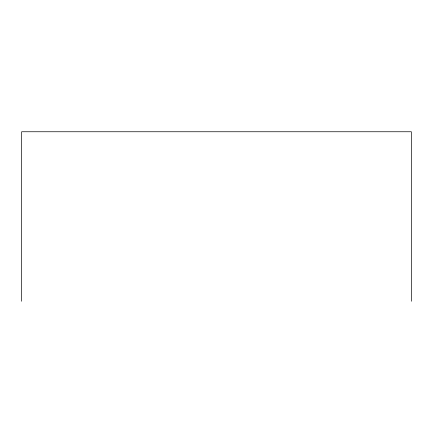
<?xml version="1.0" encoding="UTF-8"?>
<svg xmlns="http://www.w3.org/2000/svg" width="433" height="433" viewBox="0 0 433 433"><rect width="100%" height="100%" fill="white"/><g stroke="black" fill="none" stroke-linecap="round" stroke-linejoin="round"><path stroke-width="0.65" d="M411.35 301.249L411.35 131.751L21.65 131.751L21.65 301.249"/></g></svg>
